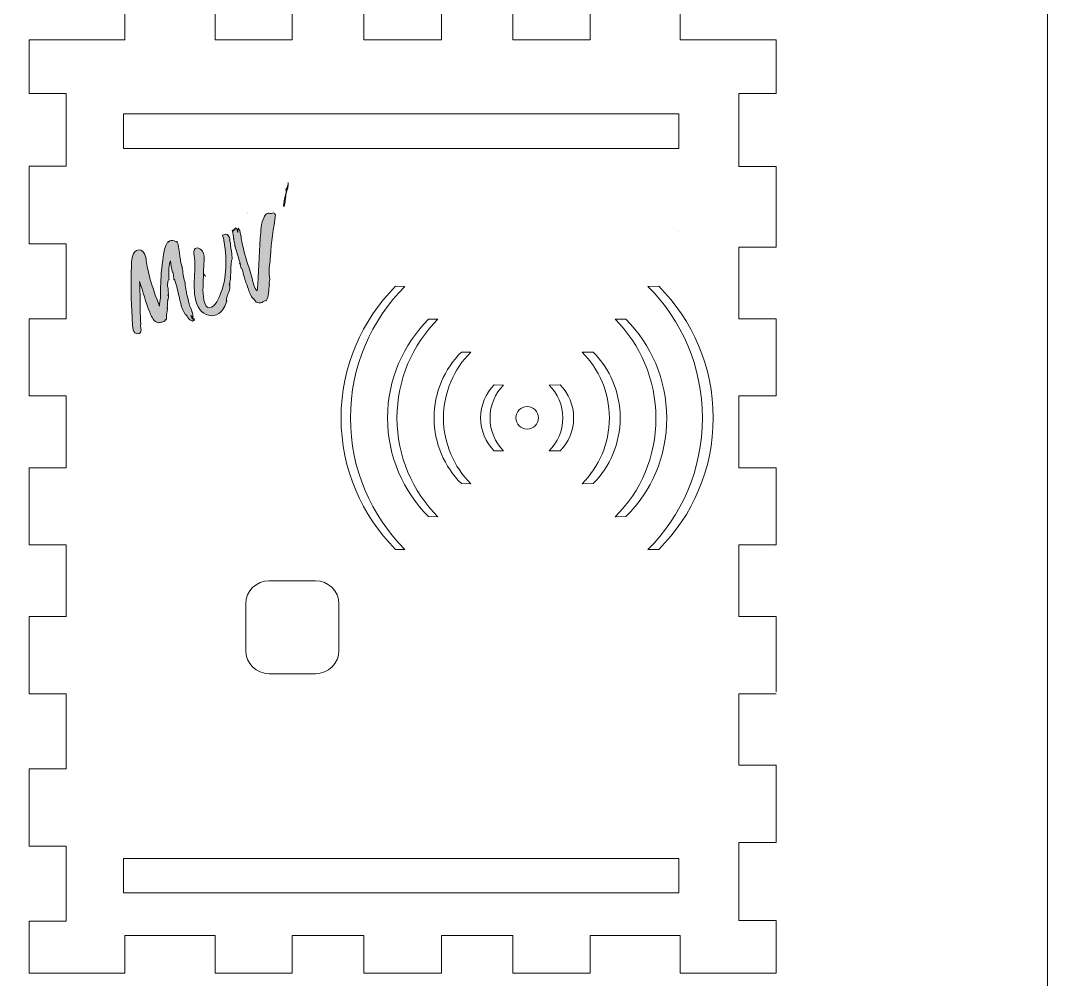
# Model space of a CAD drawing. Header units: inches. Extents: x -23 to 288, y -150 to 216.
# Drawn here: x 173.2 to 283.6, y -53.5 to 49.5 of the extents above; entities that cross this region are included whole.
import ezdxf

# ---------------------------------------------------------------- set-up
doc = ezdxf.new("R2010")
doc.units = ezdxf.units.IN
doc.header["$MEASUREMENT"] = 0

# ---------------------------------------------------------------- blocks, each defined once
blk = doc.blocks.new('block 182')
at = {"color": 7, "lineweight": 15, "true_color": 0xffffff}
blk.add_lwpolyline([(250.45, 33.84), (254.44, 33.84)], dxfattribs=at)
blk = doc.blocks.new('block 183')
at = {"color": 7, "lineweight": 15, "true_color": 0xffffff}
blk.add_lwpolyline([(250.45, 41.67), (250.45, 33.84)], dxfattribs=at)
blk = doc.blocks.new('block 184')
at = {"color": 7, "lineweight": 15, "true_color": 0xffffff}
blk.add_lwpolyline([(254.44, 41.67), (250.45, 41.67)], dxfattribs=at)
blk = doc.blocks.new('block 185')
at = {"color": 7, "lineweight": 15, "true_color": 0xffffff}
blk.add_lwpolyline([(254.44, 47.45), (244.14, 47.45)], dxfattribs=at)
blk = doc.blocks.new('block 186')
at = {"color": 7, "lineweight": 15, "true_color": 0xffffff}
blk.add_lwpolyline([(244.14, 47.45), (244.14, 51.43)], dxfattribs=at)
blk = doc.blocks.new('block 188')
at = {"color": 7, "lineweight": 15, "true_color": 0xffffff}
blk.add_lwpolyline([(234.44, 51.43), (234.44, 47.45)], dxfattribs=at)
blk = doc.blocks.new('block 189')
at = {"color": 7, "lineweight": 15, "true_color": 0xffffff}
blk.add_lwpolyline([(234.44, 47.45), (226.15, 47.45)], dxfattribs=at)
blk = doc.blocks.new('block 190')
at = {"color": 7, "lineweight": 15, "true_color": 0xffffff}
blk.add_lwpolyline([(226.15, 47.45), (226.15, 51.43)], dxfattribs=at)
blk = doc.blocks.new('block 192')
at = {"color": 7, "lineweight": 15, "true_color": 0xffffff}
blk.add_lwpolyline([(218.46, 51.43), (218.46, 47.45)], dxfattribs=at)
blk = doc.blocks.new('block 193')
at = {"color": 7, "lineweight": 15, "true_color": 0xffffff}
blk.add_lwpolyline([(218.46, 47.45), (210.13, 47.45)], dxfattribs=at)
blk = doc.blocks.new('block 194')
at = {"color": 7, "lineweight": 15, "true_color": 0xffffff}
blk.add_lwpolyline([(210.13, 47.45), (210.13, 51.43)], dxfattribs=at)
blk = doc.blocks.new('block 196')
at = {"color": 7, "lineweight": 15, "true_color": 0xffffff}
blk.add_lwpolyline([(202.44, 51.43), (202.44, 47.45)], dxfattribs=at)
blk = doc.blocks.new('block 197')
at = {"color": 7, "lineweight": 15, "true_color": 0xffffff}
blk.add_lwpolyline([(202.44, 47.45), (194.15, 47.45)], dxfattribs=at)
blk = doc.blocks.new('block 198')
at = {"color": 7, "lineweight": 15, "true_color": 0xffffff}
blk.add_lwpolyline([(194.15, 47.45), (194.15, 51.43)], dxfattribs=at)
blk = doc.blocks.new('block 200')
at = {"color": 7, "lineweight": 15, "true_color": 0xffffff}
blk.add_lwpolyline([(184.45, 51.43), (184.45, 47.45)], dxfattribs=at)
blk = doc.blocks.new('block 201')
at = {"color": 7, "lineweight": 15, "true_color": 0xffffff}
blk.add_lwpolyline([(184.45, 47.45), (174.15, 47.45)], dxfattribs=at)
blk = doc.blocks.new('block 202')
at = {"color": 7, "lineweight": 15, "true_color": 0xffffff}
blk.add_lwpolyline([(174.15, 41.67), (174.15, 47.45)], dxfattribs=at)
blk = doc.blocks.new('block 203')
at = {"color": 7, "lineweight": 15, "true_color": 0xffffff}
blk.add_lwpolyline([(178.13, 41.67), (174.15, 41.67)], dxfattribs=at)
blk = doc.blocks.new('block 204')
at = {"color": 7, "lineweight": 15, "true_color": 0xffffff}
blk.add_lwpolyline([(178.13, 33.85), (178.13, 41.67)], dxfattribs=at)
blk = doc.blocks.new('block 205')
at = {"color": 7, "lineweight": 15, "true_color": 0xffffff}
blk.add_lwpolyline([(174.15, 33.85), (178.13, 33.85)], dxfattribs=at)
blk = doc.blocks.new('block 206')
at = {"color": 7, "lineweight": 15, "true_color": 0xffffff}
blk.add_lwpolyline([(174.15, 25.53), (174.15, 33.85)], dxfattribs=at)
blk = doc.blocks.new('block 207')
at = {"color": 7, "lineweight": 15, "true_color": 0xffffff}
blk.add_lwpolyline([(178.13, 25.53), (174.15, 25.53)], dxfattribs=at)
blk = doc.blocks.new('block 208')
at = {"color": 7, "lineweight": 15, "true_color": 0xffffff}
blk.add_lwpolyline([(178.13, 17.46), (178.13, 25.53)], dxfattribs=at)
blk = doc.blocks.new('block 209')
at = {"color": 7, "lineweight": 15, "true_color": 0xffffff}
blk.add_lwpolyline([(174.15, 17.46), (178.13, 17.46)], dxfattribs=at)
blk = doc.blocks.new('block 210')
at = {"color": 7, "lineweight": 15, "true_color": 0xffffff}
blk.add_lwpolyline([(174.15, 9.17), (174.15, 17.46)], dxfattribs=at)
blk = doc.blocks.new('block 211')
at = {"color": 7, "lineweight": 15, "true_color": 0xffffff}
blk.add_lwpolyline([(178.13, 9.17), (174.15, 9.17)], dxfattribs=at)
blk = doc.blocks.new('block 212')
at = {"color": 7, "lineweight": 15, "true_color": 0xffffff}
blk.add_lwpolyline([(178.13, 1.45), (178.13, 9.17)], dxfattribs=at)
blk = doc.blocks.new('block 213')
at = {"color": 7, "lineweight": 15, "true_color": 0xffffff}
blk.add_lwpolyline([(174.15, 1.45), (178.13, 1.45)], dxfattribs=at)
blk = doc.blocks.new('block 214')
at = {"color": 7, "lineweight": 15, "true_color": 0xffffff}
blk.add_lwpolyline([(174.15, -6.84), (174.15, 1.45)], dxfattribs=at)
blk = doc.blocks.new('block 215')
at = {"color": 7, "lineweight": 15, "true_color": 0xffffff}
blk.add_lwpolyline([(178.13, -6.84), (174.15, -6.84)], dxfattribs=at)
blk = doc.blocks.new('block 216')
at = {"color": 7, "lineweight": 15, "true_color": 0xffffff}
blk.add_lwpolyline([(178.13, -14.54), (178.13, -6.84)], dxfattribs=at)
blk = doc.blocks.new('block 217')
at = {"color": 7, "lineweight": 15, "true_color": 0xffffff}
blk.add_lwpolyline([(174.15, -14.54), (178.13, -14.54)], dxfattribs=at)
blk = doc.blocks.new('block 218')
at = {"color": 7, "lineweight": 15, "true_color": 0xffffff}
blk.add_lwpolyline([(174.15, -22.83), (174.15, -14.54)], dxfattribs=at)
blk = doc.blocks.new('block 219')
at = {"color": 7, "lineweight": 15, "true_color": 0xffffff}
blk.add_lwpolyline([(178.13, -22.83), (174.15, -22.83)], dxfattribs=at)
blk = doc.blocks.new('block 220')
at = {"color": 7, "lineweight": 15, "true_color": 0xffffff}
blk.add_lwpolyline([(178.13, -30.89), (178.13, -22.83)], dxfattribs=at)
blk = doc.blocks.new('block 221')
at = {"color": 7, "lineweight": 15, "true_color": 0xffffff}
blk.add_lwpolyline([(174.15, -30.89), (178.13, -30.89)], dxfattribs=at)
blk = doc.blocks.new('block 222')
at = {"color": 7, "lineweight": 15, "true_color": 0xffffff}
blk.add_lwpolyline([(174.15, -39.22), (174.15, -30.89)], dxfattribs=at)
blk = doc.blocks.new('block 223')
at = {"color": 7, "lineweight": 15, "true_color": 0xffffff}
blk.add_lwpolyline([(178.13, -39.22), (174.15, -39.22)], dxfattribs=at)
blk = doc.blocks.new('block 224')
at = {"color": 7, "lineweight": 15, "true_color": 0xffffff}
blk.add_lwpolyline([(178.13, -47.28), (178.13, -39.22)], dxfattribs=at)
blk = doc.blocks.new('block 225')
at = {"color": 7, "lineweight": 15, "true_color": 0xffffff}
blk.add_lwpolyline([(174.15, -47.28), (178.13, -47.28)], dxfattribs=at)
blk = doc.blocks.new('block 226')
at = {"color": 7, "lineweight": 15, "true_color": 0xffffff}
blk.add_lwpolyline([(174.15, -52.85), (174.15, -47.28)], dxfattribs=at)
blk = doc.blocks.new('block 227')
at = {"color": 7, "lineweight": 15, "true_color": 0xffffff}
blk.add_lwpolyline([(184.45, -52.85), (174.15, -52.85)], dxfattribs=at)
blk = doc.blocks.new('block 228')
at = {"color": 7, "lineweight": 15, "true_color": 0xffffff}
blk.add_lwpolyline([(184.45, -48.83), (184.45, -52.85)], dxfattribs=at)
blk = doc.blocks.new('block 229')
at = {"color": 7, "lineweight": 15, "true_color": 0xffffff}
blk.add_lwpolyline([(194.15, -48.83), (184.45, -48.83)], dxfattribs=at)
blk = doc.blocks.new('block 230')
at = {"color": 7, "lineweight": 15, "true_color": 0xffffff}
blk.add_lwpolyline([(194.15, -52.85), (194.15, -48.83)], dxfattribs=at)
blk = doc.blocks.new('block 231')
at = {"color": 7, "lineweight": 15, "true_color": 0xffffff}
blk.add_lwpolyline([(202.44, -52.85), (194.15, -52.85)], dxfattribs=at)
blk = doc.blocks.new('block 232')
at = {"color": 7, "lineweight": 15, "true_color": 0xffffff}
blk.add_lwpolyline([(202.44, -48.83), (202.44, -52.85)], dxfattribs=at)
blk = doc.blocks.new('block 233')
at = {"color": 7, "lineweight": 15, "true_color": 0xffffff}
blk.add_lwpolyline([(210.13, -48.83), (202.44, -48.83)], dxfattribs=at)
blk = doc.blocks.new('block 234')
at = {"color": 7, "lineweight": 15, "true_color": 0xffffff}
blk.add_lwpolyline([(210.13, -52.85), (210.13, -48.83)], dxfattribs=at)
blk = doc.blocks.new('block 235')
at = {"color": 7, "lineweight": 15, "true_color": 0xffffff}
blk.add_lwpolyline([(218.46, -52.85), (210.13, -52.85)], dxfattribs=at)
blk = doc.blocks.new('block 236')
at = {"color": 7, "lineweight": 15, "true_color": 0xffffff}
blk.add_lwpolyline([(218.46, -48.83), (218.46, -52.85)], dxfattribs=at)
blk = doc.blocks.new('block 237')
at = {"color": 7, "lineweight": 15, "true_color": 0xffffff}
blk.add_lwpolyline([(226.15, -48.83), (218.46, -48.83)], dxfattribs=at)
blk = doc.blocks.new('block 238')
at = {"color": 7, "lineweight": 15, "true_color": 0xffffff}
blk.add_lwpolyline([(226.15, -52.85), (226.15, -48.83)], dxfattribs=at)
blk = doc.blocks.new('block 239')
at = {"color": 7, "lineweight": 15, "true_color": 0xffffff}
blk.add_lwpolyline([(234.44, -52.85), (226.15, -52.85)], dxfattribs=at)
blk = doc.blocks.new('block 240')
at = {"color": 7, "lineweight": 15, "true_color": 0xffffff}
blk.add_lwpolyline([(234.44, -48.83), (234.44, -52.85)], dxfattribs=at)
blk = doc.blocks.new('block 241')
at = {"color": 7, "lineweight": 15, "true_color": 0xffffff}
blk.add_lwpolyline([(244.14, -48.83), (234.44, -48.83)], dxfattribs=at)
blk = doc.blocks.new('block 242')
at = {"color": 7, "lineweight": 15, "true_color": 0xffffff}
blk.add_lwpolyline([(244.14, -52.85), (244.14, -48.83)], dxfattribs=at)
blk = doc.blocks.new('block 243')
at = {"color": 7, "lineweight": 15, "true_color": 0xffffff}
blk.add_lwpolyline([(254.44, -52.85), (244.14, -52.85)], dxfattribs=at)
blk = doc.blocks.new('block 244')
at = {"color": 7, "lineweight": 15, "true_color": 0xffffff}
blk.add_lwpolyline([(250.45, -47.22), (254.44, -47.22)], dxfattribs=at)
blk = doc.blocks.new('block 245')
at = {"color": 7, "lineweight": 15, "true_color": 0xffffff}
blk.add_lwpolyline([(250.45, -38.81), (250.45, -47.22)], dxfattribs=at)
blk = doc.blocks.new('block 246')
at = {"color": 7, "lineweight": 15, "true_color": 0xffffff}
blk.add_lwpolyline([(254.44, -38.81), (250.45, -38.81)], dxfattribs=at)
blk = doc.blocks.new('block 247')
at = {"color": 7, "lineweight": 15, "true_color": 0xffffff}
blk.add_lwpolyline([(250.45, -30.52), (254.44, -30.52)], dxfattribs=at)
blk = doc.blocks.new('block 248')
at = {"color": 7, "lineweight": 15, "true_color": 0xffffff}
blk.add_lwpolyline([(250.45, -22.83), (250.45, -30.52)], dxfattribs=at)
blk = doc.blocks.new('block 249')
at = {"color": 7, "lineweight": 15, "true_color": 0xffffff}
blk.add_lwpolyline([(254.44, -22.83), (250.45, -22.83)], dxfattribs=at)
blk = doc.blocks.new('block 250')
at = {"color": 7, "lineweight": 15, "true_color": 0xffffff}
blk.add_lwpolyline([(250.45, -14.54), (254.44, -14.54)], dxfattribs=at)
blk = doc.blocks.new('block 251')
at = {"color": 7, "lineweight": 15, "true_color": 0xffffff}
blk.add_lwpolyline([(250.45, -6.84), (250.45, -14.54)], dxfattribs=at)
blk = doc.blocks.new('block 252')
at = {"color": 7, "lineweight": 15, "true_color": 0xffffff}
blk.add_lwpolyline([(254.44, -6.84), (250.45, -6.84)], dxfattribs=at)
blk = doc.blocks.new('block 253')
at = {"color": 7, "lineweight": 15, "true_color": 0xffffff}
blk.add_lwpolyline([(250.45, 1.45), (254.44, 1.45)], dxfattribs=at)
blk = doc.blocks.new('block 254')
at = {"color": 7, "lineweight": 15, "true_color": 0xffffff}
blk.add_lwpolyline([(250.45, 9.17), (250.45, 1.45)], dxfattribs=at)
blk = doc.blocks.new('block 255')
at = {"color": 7, "lineweight": 15, "true_color": 0xffffff}
blk.add_lwpolyline([(254.44, 9.17), (250.45, 9.17)], dxfattribs=at)
blk = doc.blocks.new('block 256')
at = {"color": 7, "lineweight": 15, "true_color": 0xffffff}
blk.add_lwpolyline([(250.45, 17.46), (254.44, 17.46)], dxfattribs=at)
blk = doc.blocks.new('block 257')
at = {"color": 7, "lineweight": 15, "true_color": 0xffffff}
blk.add_lwpolyline([(250.45, 25.15), (250.45, 17.46)], dxfattribs=at)
blk = doc.blocks.new('block 258')
at = {"color": 7, "lineweight": 15, "true_color": 0xffffff}
blk.add_lwpolyline([(254.44, 25.15), (250.45, 25.15)], dxfattribs=at)
blk = doc.blocks.new('block 259')
at = {"color": 7, "lineweight": 15, "true_color": 0xffffff}
blk.add_lwpolyline([(244, 35.77), (184.31, 35.77)], dxfattribs=at)
blk = doc.blocks.new('block 260')
at = {"color": 7, "lineweight": 15, "true_color": 0xffffff}
blk.add_lwpolyline([(184.31, 35.77), (184.31, 39.47)], dxfattribs=at)
blk = doc.blocks.new('block 261')
at = {"color": 7, "lineweight": 15, "true_color": 0xffffff}
blk.add_lwpolyline([(184.31, 39.47), (244, 39.47)], dxfattribs=at)
blk = doc.blocks.new('block 262')
at = {"color": 7, "lineweight": 15, "true_color": 0xffffff}
blk.add_lwpolyline([(244, 39.47), (244, 35.77)], dxfattribs=at)
blk = doc.blocks.new('block 263')
at = {"color": 7, "lineweight": 15, "true_color": 0xffffff}
blk.add_lwpolyline([(244, -44.23), (184.31, -44.23)], dxfattribs=at)
blk = doc.blocks.new('block 264')
at = {"color": 7, "lineweight": 15, "true_color": 0xffffff}
blk.add_lwpolyline([(184.31, -44.23), (184.31, -40.53)], dxfattribs=at)
blk = doc.blocks.new('block 265')
at = {"color": 7, "lineweight": 15, "true_color": 0xffffff}
blk.add_lwpolyline([(184.31, -40.53), (244, -40.53)], dxfattribs=at)
blk = doc.blocks.new('block 266')
at = {"color": 7, "lineweight": 15, "true_color": 0xffffff}
blk.add_lwpolyline([(244, -40.53), (244, -44.23)], dxfattribs=at)
blk = doc.blocks.new('block 267')
at = {"color": 7, "lineweight": 15, "true_color": 0xffffff}
blk.add_lwpolyline([(244, 26.81), (244, 26.81)], dxfattribs=at)
blk = doc.blocks.new('block 268')
at = {"color": 7, "lineweight": 15, "true_color": 0xffffff}
blk.add_lwpolyline([(244, 26.81), (244, 26.81)], dxfattribs=at)
blk = doc.blocks.new('block 181')
at = {"color": 7, "lineweight": 15, "true_color": 0xffffff}
for points in [[(254.44, 47.45), (254.44, 41.67)], [(254.44, 33.84), (254.44, 25.15)], [(254.44, 17.46), (254.44, 9.17)], [(254.44, 1.45), (254.44, -6.84)], [(254.44, -14.54), (254.44, -22.65)], [(254.44, -30.52), (254.44, -38.81)], [(254.44, -47.22), (254.44, -52.85)]]:
    blk.add_lwpolyline(points, dxfattribs=at)
for name in ['block 200', 'block 198', 'block 196', 'block 194', 'block 192', 'block 190', 'block 188', 'block 186', 'block 201', 'block 202', 'block 197', 'block 193', 'block 189', 'block 185', 'block 203', 'block 204', 'block 183', 'block 184', 'block 260', 'block 261', 'block 262', 'block 259', 'block 205', 'block 206', 'block 182', 'block 267', 'block 268', 'block 207', 'block 208', 'block 257', 'block 258', 'block 209', 'block 210', 'block 256', 'block 211', 'block 212', 'block 254', 'block 255', 'block 213', 'block 214', 'block 253', 'block 215', 'block 216', 'block 251', 'block 252', 'block 217', 'block 218', 'block 250', 'block 219', 'block 220', 'block 248', 'block 249', 'block 221', 'block 222', 'block 247', 'block 223', 'block 224', 'block 245', 'block 246', 'block 264', 'block 265', 'block 266', 'block 263', 'block 225', 'block 226', 'block 244', 'block 228', 'block 229', 'block 230', 'block 232', 'block 233', 'block 234', 'block 236', 'block 237', 'block 238', 'block 240', 'block 241', 'block 242', 'block 227', 'block 231', 'block 235', 'block 239', 'block 243']:
    blk.add_blockref(name, (0, 0))
blk = doc.blocks.new('block 697')
at = {"true_color": 0x1d1d1b}
h = blk.add_hatch(color=250, dxfattribs=at)
h.dxf.hatch_style = 2
edge = h.paths.add_edge_path()
edge.add_spline(control_points=[(191.82, 17.43), (191.81, 17.55), (191.69, 17.64), (191.64, 17.74), (191.65, 17.73), (191.74, 17.63), (191.75, 17.64), (191.87, 17.73), (191.42, 18.81), (191.4, 18.88), (191.32, 19.18), (191.26, 19.48), (191.18, 19.78), (191.14, 19.91), (191.01, 20.21), (191.06, 20.35), (191.01, 20.43), (191.02, 20.5), (191.01, 20.59), (191.01, 20.67), (190.98, 20.75), (190.97, 20.83), (190.97, 20.84), (190.98, 20.84), (190.98, 20.85), (190.97, 20.86), (190.96, 20.88), (190.96, 20.89), (190.92, 21.16), (190.91, 21.38), (190.83, 21.64), (190.75, 21.89), (190.7, 22.13), (190.68, 22.39), (190.68, 22.55), (190.69, 22.7), (190.61, 22.85), (190.6, 22.88), (190.58, 22.98), (190.62, 23.04), (190.48, 23.04), (190.35, 24.32), (190.31, 24.56), (190.27, 24.83), (190.23, 25.11), (190.17, 25.38), (190.15, 25.5), (190.15, 25.6), (190.07, 25.7), (190.07, 25.71), (189.93, 25.83), (190.04, 25.7), (190.02, 25.69), (189.8, 25.8), (189.75, 25.82), (189.5, 25.92), (189.34, 25.91), (189.13, 25.72), (189.13, 25.77), (189, 25.83), (189.13, 25.7), (188.72, 25.85), (188.41, 22.99), (188.38, 22.65), (188.32, 22.01), (188.3, 21.35), (188.28, 20.71), (188.26, 20.38), (188.27, 20.05), (188.26, 19.72), (188.26, 19.41), (188.17, 19.12), (188.16, 18.81), (187.55, 20.4), (186.99, 22.02), (186.75, 23.71), (186.68, 24.22), (186.44, 25.11), (185.71, 24.79), (185.13, 24.54), (185.17, 23.59), (185.14, 23.08), (185.06, 21.28), (185.13, 19.45), (185.23, 17.65), (185.26, 17.28), (185.19, 16.22), (185.53, 15.95), (185.73, 15.79), (185.99, 15.79), (186.11, 16), (186.3, 16.3), (186.05, 16.64), (186.15, 16.95), (186.16, 16.96), (186.12, 17.28), (186.11, 17.38), (186.11, 17.81), (186.1, 18.23), (186.1, 18.66), (186.09, 19.59), (186.06, 20.53), (186.03, 21.46), (186.44, 20.38), (186.62, 19.23), (187.11, 18.18), (187.29, 17.79), (187.46, 17.28), (187.87, 17.1), (188.04, 17.03), (187.88, 17.05), (188.09, 17.04), (188.19, 17.03), (188.31, 17.08), (188.41, 17.1), (188.5, 17.12), (188.58, 17.12), (188.67, 17.15), (188.77, 17.2), (188.68, 17.43), (188.84, 17.28), (188.68, 17.55), (188.88, 17.22), (188.92, 17.41), (188.93, 17.49), (188.91, 17.57), (188.91, 17.65), (188.92, 17.94), (188.99, 18.22), (189.01, 18.51), (189.01, 18.52), (189, 18.52), (189, 18.53), (189.01, 18.59), (189.01, 18.65), (189.01, 18.71), (189.01, 18.7), (189.01, 18.7), (189, 18.69), (189, 18.7), (189.01, 18.79), (189.02, 18.91), (189.02, 18.9), (189.02, 18.89), (189.02, 18.89), (189.02, 18.91), (189.02, 18.93), (189.03, 18.95), (189.02, 18.95), (189.02, 18.94), (189.02, 18.94), (189.02, 18.95), (189.03, 18.96), (189.03, 18.96), (189.03, 19.07), (189.04, 19.17), (189.04, 19.27), (189.05, 19.33), (189.05, 19.39), (189.06, 19.45), (189.05, 19.43), (189.04, 19.41), (189.03, 19.39), (189.03, 19.38), (189.06, 19.59), (189.05, 19.6), (189.06, 19.59), (189.07, 19.57), (189.08, 19.57), (189.09, 19.6), (189.1, 19.63), (189.12, 19.66), (189.12, 19.69), (189.11, 19.73), (189.12, 19.76), (189.13, 19.88), (189.12, 20.02), (189.11, 20.14), (189.1, 20.09), (189.09, 20.03), (189.07, 19.97), (189.17, 20.24), (189.09, 20.65), (189.06, 20.91), (189.06, 20.88), (189.05, 20.85), (189.05, 20.82), (188.98, 20.97), (189.05, 21.36), (189.06, 21.5), (189.06, 21.49), (189.06, 21.48), (189.07, 21.46), (189.07, 21.48), (189.07, 21.5), (189.08, 21.51), (189.08, 21.53), (189.08, 21.54), (189.08, 21.56), (189.1, 21.62), (189.14, 21.66), (189.19, 21.67), (189.18, 21.86), (189.17, 22.03), (189.17, 22.1), (189.17, 22.61), (189.15, 23.22), (189.33, 23.7), (189.42, 23.28), (189.44, 22.85), (189.58, 22.45), (189.59, 22.69), (189.66, 22.1), (189.68, 22), (189.7, 21.89), (189.75, 21.35), (189.76, 21.73), (190.09, 20.76), (190.29, 19.71), (190.54, 18.73), (190.56, 18.65), (190.77, 18.24), (190.96, 17.87), (191, 17.87), (191.04, 17.85), (191.07, 17.82), (191.06, 17.84), (191.05, 17.86), (191.04, 17.88), (191.15, 17.68), (191.28, 17.5), (191.43, 17.33), (191.51, 17.29), (191.63, 17.24), (191.72, 17.21), (191.75, 17.22), (191.78, 17.24), (191.8, 17.26), (191.83, 17.27), (191.86, 17.28), (191.88, 17.28), (191.89, 17.29), (191.89, 17.29), (191.89, 17.3), (191.92, 17.36), (191.85, 17.58), (191.82, 17.43)], knot_values=[0, 0, 0, 0, 1, 1, 1, 2, 2, 2, 3, 3, 3, 4, 4, 4, 5, 5, 5, 6, 6, 6, 7, 7, 7, 8, 8, 8, 9, 9, 9, 10, 10, 10, 11, 11, 11, 12, 12, 12, 13, 13, 13, 14, 14, 14, 15, 15, 15, 16, 16, 16, 17, 17, 17, 18, 18, 18, 19, 19, 19, 20, 20, 20, 21, 21, 21, 22, 22, 22, 23, 23, 23, 24, 24, 24, 25, 25, 25, 26, 26, 26, 27, 27, 27, 28, 28, 28, 29, 29, 29, 30, 30, 30, 31, 31, 31, 32, 32, 32, 33, 33, 33, 34, 34, 34, 35, 35, 35, 36, 36, 36, 37, 37, 37, 38, 38, 38, 39, 39, 39, 40, 40, 40, 41, 41, 41, 42, 42, 42, 43, 43, 43, 44, 44, 44, 45, 45, 45, 46, 46, 46, 47, 47, 47, 48, 48, 48, 49, 49, 49, 50, 50, 50, 51, 51, 51, 52, 52, 52, 53, 53, 53, 54, 54, 54, 55, 55, 55, 56, 56, 56, 57, 57, 57, 58, 58, 58, 59, 59, 59, 60, 60, 60, 61, 61, 61, 62, 62, 62, 63, 63, 63, 64, 64, 64, 65, 65, 65, 66, 66, 66, 67, 67, 67, 68, 68, 68, 69, 69, 69, 70, 70, 70, 71, 71, 71, 72, 72, 72, 73, 73, 73, 74, 74, 74, 75, 75, 75, 76, 76, 76, 77, 77, 77, 78, 78, 78, 79, 79, 79, 80, 80, 80, 81, 81, 81, 82, 82, 82, 82], degree=3, periodic=1)
edge = h.paths.add_edge_path()
edge.add_spline(control_points=[(191.53, 17.82), (191.59, 17.78), (191.61, 17.57), (191.69, 17.58), (191.73, 17.51), (191.77, 17.44), (191.82, 17.38), (191.68, 17.49), (191.58, 17.64), (191.53, 17.82)], knot_values=[0, 0, 0, 0, 1, 1, 1, 2, 2, 2, 3, 3, 3, 3], degree=3, periodic=1)
at = {"lineweight": 0}
for points, knots in [([(191.82, 17.43), (191.81, 17.55), (191.69, 17.64), (191.64, 17.74), (191.65, 17.73), (191.74, 17.63), (191.75, 17.64), (191.87, 17.73), (191.42, 18.81), (191.4, 18.88), (191.32, 19.18), (191.26, 19.48), (191.18, 19.78), (191.14, 19.91), (191.01, 20.21), (191.06, 20.35), (191.01, 20.43), (191.02, 20.5), (191.01, 20.59), (191.01, 20.67), (190.98, 20.75), (190.97, 20.83), (190.97, 20.84), (190.98, 20.84), (190.98, 20.85), (190.97, 20.86), (190.96, 20.88), (190.96, 20.89), (190.92, 21.16), (190.91, 21.38), (190.83, 21.64), (190.75, 21.89), (190.7, 22.13), (190.68, 22.39), (190.68, 22.55), (190.69, 22.7), (190.61, 22.85), (190.6, 22.88), (190.58, 22.98), (190.62, 23.04), (190.48, 23.04), (190.35, 24.32), (190.31, 24.56), (190.27, 24.83), (190.23, 25.11), (190.17, 25.38), (190.15, 25.5), (190.15, 25.6), (190.07, 25.7), (190.07, 25.71), (189.93, 25.83), (190.04, 25.7), (190.02, 25.69), (189.8, 25.8), (189.75, 25.82), (189.5, 25.92), (189.34, 25.91), (189.13, 25.72), (189.13, 25.77), (189, 25.83), (189.13, 25.7), (188.72, 25.85), (188.41, 22.99), (188.38, 22.65), (188.32, 22.01), (188.3, 21.35), (188.28, 20.71), (188.26, 20.38), (188.27, 20.05), (188.26, 19.72), (188.26, 19.41), (188.17, 19.12), (188.16, 18.81), (187.55, 20.4), (186.99, 22.02), (186.75, 23.71), (186.68, 24.22), (186.44, 25.11), (185.71, 24.79), (185.13, 24.54), (185.17, 23.59), (185.14, 23.08), (185.06, 21.28), (185.13, 19.45), (185.23, 17.65), (185.26, 17.28), (185.19, 16.22), (185.53, 15.95), (185.73, 15.79), (185.99, 15.79), (186.11, 16), (186.3, 16.3), (186.05, 16.64), (186.15, 16.95), (186.16, 16.96), (186.12, 17.28), (186.11, 17.38), (186.11, 17.81), (186.1, 18.23), (186.1, 18.66), (186.09, 19.59), (186.06, 20.53), (186.03, 21.46), (186.44, 20.38), (186.62, 19.23), (187.11, 18.18), (187.29, 17.79), (187.46, 17.28), (187.87, 17.1), (188.04, 17.03), (187.88, 17.05), (188.09, 17.04), (188.19, 17.03), (188.31, 17.08), (188.41, 17.1), (188.5, 17.12), (188.58, 17.12), (188.67, 17.15), (188.77, 17.2), (188.68, 17.43), (188.84, 17.28), (188.68, 17.55), (188.88, 17.22), (188.92, 17.41), (188.93, 17.49), (188.91, 17.57), (188.91, 17.65), (188.92, 17.94), (188.99, 18.22), (189.01, 18.51), (189.01, 18.52), (189, 18.52), (189, 18.53), (189.01, 18.59), (189.01, 18.65), (189.01, 18.71), (189.01, 18.7), (189.01, 18.7), (189, 18.69), (189, 18.7), (189.01, 18.79), (189.02, 18.91), (189.02, 18.9), (189.02, 18.89), (189.02, 18.89), (189.02, 18.91), (189.02, 18.93), (189.03, 18.95), (189.02, 18.95), (189.02, 18.94), (189.02, 18.94), (189.02, 18.95), (189.03, 18.96), (189.03, 18.96), (189.03, 19.07), (189.04, 19.17), (189.04, 19.27), (189.05, 19.33), (189.05, 19.39), (189.06, 19.45), (189.05, 19.43), (189.04, 19.41), (189.03, 19.39), (189.03, 19.38), (189.06, 19.59), (189.05, 19.6), (189.06, 19.59), (189.07, 19.57), (189.08, 19.57), (189.09, 19.6), (189.1, 19.63), (189.12, 19.66), (189.12, 19.69), (189.11, 19.73), (189.12, 19.76), (189.13, 19.88), (189.12, 20.02), (189.11, 20.14), (189.1, 20.09), (189.09, 20.03), (189.07, 19.97), (189.17, 20.24), (189.09, 20.65), (189.06, 20.91), (189.06, 20.88), (189.05, 20.85), (189.05, 20.82), (188.98, 20.97), (189.05, 21.36), (189.06, 21.5), (189.06, 21.49), (189.06, 21.48), (189.07, 21.46), (189.07, 21.48), (189.07, 21.5), (189.08, 21.51), (189.08, 21.53), (189.08, 21.54), (189.08, 21.56), (189.1, 21.62), (189.14, 21.66), (189.19, 21.67), (189.18, 21.86), (189.17, 22.03), (189.17, 22.1), (189.17, 22.61), (189.15, 23.22), (189.33, 23.7), (189.42, 23.28), (189.44, 22.85), (189.58, 22.45), (189.59, 22.69), (189.66, 22.1), (189.68, 22), (189.7, 21.89), (189.75, 21.35), (189.76, 21.73), (190.09, 20.76), (190.29, 19.71), (190.54, 18.73), (190.56, 18.65), (190.77, 18.24), (190.96, 17.87), (191, 17.87), (191.04, 17.85), (191.07, 17.82), (191.06, 17.84), (191.05, 17.86), (191.04, 17.88), (191.15, 17.68), (191.28, 17.5), (191.43, 17.33), (191.51, 17.29), (191.63, 17.24), (191.72, 17.21), (191.75, 17.22), (191.78, 17.24), (191.8, 17.26), (191.83, 17.27), (191.86, 17.28), (191.88, 17.28), (191.89, 17.29), (191.89, 17.29), (191.89, 17.3), (191.92, 17.36), (191.85, 17.58), (191.82, 17.43)], [0, 0, 0, 0, 1, 1, 1, 2, 2, 2, 3, 3, 3, 4, 4, 4, 5, 5, 5, 6, 6, 6, 7, 7, 7, 8, 8, 8, 9, 9, 9, 10, 10, 10, 11, 11, 11, 12, 12, 12, 13, 13, 13, 14, 14, 14, 15, 15, 15, 16, 16, 16, 17, 17, 17, 18, 18, 18, 19, 19, 19, 20, 20, 20, 21, 21, 21, 22, 22, 22, 23, 23, 23, 24, 24, 24, 25, 25, 25, 26, 26, 26, 27, 27, 27, 28, 28, 28, 29, 29, 29, 30, 30, 30, 31, 31, 31, 32, 32, 32, 33, 33, 33, 34, 34, 34, 35, 35, 35, 36, 36, 36, 37, 37, 37, 38, 38, 38, 39, 39, 39, 40, 40, 40, 41, 41, 41, 42, 42, 42, 43, 43, 43, 44, 44, 44, 45, 45, 45, 46, 46, 46, 47, 47, 47, 48, 48, 48, 49, 49, 49, 50, 50, 50, 51, 51, 51, 52, 52, 52, 53, 53, 53, 54, 54, 54, 55, 55, 55, 56, 56, 56, 57, 57, 57, 58, 58, 58, 59, 59, 59, 60, 60, 60, 61, 61, 61, 62, 62, 62, 63, 63, 63, 64, 64, 64, 65, 65, 65, 66, 66, 66, 67, 67, 67, 68, 68, 68, 69, 69, 69, 70, 70, 70, 71, 71, 71, 72, 72, 72, 73, 73, 73, 74, 74, 74, 75, 75, 75, 76, 76, 76, 77, 77, 77, 78, 78, 78, 79, 79, 79, 80, 80, 80, 81, 81, 81, 82, 82, 82, 82]), ([(191.53, 17.82), (191.59, 17.78), (191.61, 17.57), (191.69, 17.58), (191.73, 17.51), (191.77, 17.44), (191.82, 17.38), (191.68, 17.49), (191.58, 17.64), (191.53, 17.82)], [0, 0, 0, 0, 1, 1, 1, 2, 2, 2, 3, 3, 3, 3])]:
    blk.add_open_spline(points, degree=3, knots=knots, dxfattribs=at)
blk = doc.blocks.new('block 696')
blk.add_blockref('block 697', (0, 0))
blk = doc.blocks.new('block 698')
at = {"true_color": 0x1d1d1b}
h = blk.add_hatch(color=250, dxfattribs=at)
h.dxf.hatch_style = 2
edge = h.paths.add_edge_path()
edge.add_spline(control_points=[(195.78, 25.66), (195.74, 25.58), (195.72, 25.93), (195.7, 25.94), (195.71, 25.93), (195.72, 25.92), (195.73, 25.9), (195.72, 25.94), (195.72, 25.98), (195.73, 26.02), (195.73, 26.03), (195.74, 26.04), (195.74, 26.05), (195.67, 26.23), (195.58, 26.4), (195.44, 26.5), (195.23, 26.64), (195.01, 26.38), (194.92, 26.46), (194.97, 26.3), (195.12, 25.94), (195.08, 25.78), (195.09, 25.77), (195.1, 25.77), (195.11, 25.77), (195.43, 23.7), (195.43, 21.4), (194.45, 19.5), (194.13, 18.88), (193.41, 18.09), (193.04, 19.14), (192.73, 19.99), (192.87, 21.08), (192.88, 21.97), (192.89, 22.52), (192.92, 23.07), (192.95, 23.62), (192.98, 23.98), (193.02, 24.4), (192.78, 24.71), (192.6, 24.95), (192.14, 25.27), (191.92, 24.91), (191.77, 24.66), (191.88, 24.27), (191.92, 24), (192.05, 23.07), (191.89, 22.08), (191.9, 21.14), (191.9, 20.27), (191.93, 19.19), (192.49, 18.47), (192.97, 17.84), (193.87, 17.55), (194.56, 18.03), (195.02, 18.36), (195.21, 18.86), (195.42, 19.35), (195.42, 19.36), (195.41, 19.36), (195.41, 19.37), (195.39, 19.35), (195.36, 19.34), (195.33, 19.35), (195.35, 19.36), (195.37, 19.38), (195.39, 19.41), (195.37, 19.44), (195.37, 19.48), (195.38, 19.53), (195.37, 19.53), (195.37, 19.52), (195.36, 19.52), (195.32, 19.58), (195.55, 20.16), (195.58, 20.26), (195.6, 20.32), (195.63, 20.38), (195.66, 20.44), (195.7, 20.63), (195.73, 20.83), (195.73, 21.05), (195.73, 21.11), (195.74, 21.17), (195.74, 21.24), (195.72, 21.18), (195.69, 21.12), (195.65, 21.06), (195.68, 21.28), (195.73, 21.49), (195.78, 21.71), (195.79, 21.8), (195.79, 21.89), (195.8, 21.99), (195.79, 21.94), (195.78, 21.9), (195.77, 21.85), (195.77, 21.93), (195.79, 22), (195.8, 22.07), (195.75, 21.88), (195.81, 22.11), (195.81, 22.18), (195.82, 22.34), (195.82, 22.56), (195.83, 22.75), (195.83, 22.88), (195.87, 23.88), (195.96, 23.86), (195.96, 23.86), (195.95, 24.43), (195.95, 24.43), (195.91, 24.81), (195.74, 25.29), (195.78, 25.66)], knot_values=[0, 0, 0, 0, 1, 1, 1, 2, 2, 2, 3, 3, 3, 4, 4, 4, 5, 5, 5, 6, 6, 6, 7, 7, 7, 8, 8, 8, 9, 9, 9, 10, 10, 10, 11, 11, 11, 12, 12, 12, 13, 13, 13, 14, 14, 14, 15, 15, 15, 16, 16, 16, 17, 17, 17, 18, 18, 18, 19, 19, 19, 20, 20, 20, 21, 21, 21, 22, 22, 22, 23, 23, 23, 24, 24, 24, 25, 25, 25, 26, 26, 26, 27, 27, 27, 28, 28, 28, 29, 29, 29, 30, 30, 30, 31, 31, 31, 32, 32, 32, 33, 33, 33, 34, 34, 34, 35, 35, 35, 36, 36, 36, 37, 37, 37, 38, 38, 38, 38], degree=3, periodic=1)
at = {"lineweight": 0}
blk.add_open_spline([(195.78, 25.66), (195.74, 25.58), (195.72, 25.93), (195.7, 25.94), (195.71, 25.93), (195.72, 25.92), (195.73, 25.9), (195.72, 25.94), (195.72, 25.98), (195.73, 26.02), (195.73, 26.03), (195.74, 26.04), (195.74, 26.05), (195.67, 26.23), (195.58, 26.4), (195.44, 26.5), (195.23, 26.64), (195.01, 26.38), (194.92, 26.46), (194.97, 26.3), (195.12, 25.94), (195.08, 25.78), (195.09, 25.77), (195.1, 25.77), (195.11, 25.77), (195.43, 23.7), (195.43, 21.4), (194.45, 19.5), (194.13, 18.88), (193.41, 18.09), (193.04, 19.14), (192.73, 19.99), (192.87, 21.08), (192.88, 21.97), (192.89, 22.52), (192.92, 23.07), (192.95, 23.62), (192.98, 23.98), (193.02, 24.4), (192.78, 24.71), (192.6, 24.95), (192.14, 25.27), (191.92, 24.91), (191.77, 24.66), (191.88, 24.27), (191.92, 24), (192.05, 23.07), (191.89, 22.08), (191.9, 21.14), (191.9, 20.27), (191.93, 19.19), (192.49, 18.47), (192.97, 17.84), (193.87, 17.55), (194.56, 18.03), (195.02, 18.36), (195.21, 18.86), (195.42, 19.35), (195.42, 19.36), (195.41, 19.36), (195.41, 19.37), (195.39, 19.35), (195.36, 19.34), (195.33, 19.35), (195.35, 19.36), (195.37, 19.38), (195.39, 19.41), (195.37, 19.44), (195.37, 19.48), (195.38, 19.53), (195.37, 19.53), (195.37, 19.52), (195.36, 19.52), (195.32, 19.58), (195.55, 20.16), (195.58, 20.26), (195.6, 20.32), (195.63, 20.38), (195.66, 20.44), (195.7, 20.63), (195.73, 20.83), (195.73, 21.05), (195.73, 21.11), (195.74, 21.17), (195.74, 21.24), (195.72, 21.18), (195.69, 21.12), (195.65, 21.06), (195.68, 21.28), (195.73, 21.49), (195.78, 21.71), (195.79, 21.8), (195.79, 21.89), (195.8, 21.99), (195.79, 21.94), (195.78, 21.9), (195.77, 21.85), (195.77, 21.93), (195.79, 22), (195.8, 22.07), (195.75, 21.88), (195.81, 22.11), (195.81, 22.18), (195.82, 22.34), (195.82, 22.56), (195.83, 22.75), (195.83, 22.88), (195.87, 23.88), (195.96, 23.86), (195.96, 23.86), (195.95, 24.43), (195.95, 24.43), (195.91, 24.81), (195.74, 25.29), (195.78, 25.66)], degree=3, knots=[0, 0, 0, 0, 1, 1, 1, 2, 2, 2, 3, 3, 3, 4, 4, 4, 5, 5, 5, 6, 6, 6, 7, 7, 7, 8, 8, 8, 9, 9, 9, 10, 10, 10, 11, 11, 11, 12, 12, 12, 13, 13, 13, 14, 14, 14, 15, 15, 15, 16, 16, 16, 17, 17, 17, 18, 18, 18, 19, 19, 19, 20, 20, 20, 21, 21, 21, 22, 22, 22, 23, 23, 23, 24, 24, 24, 25, 25, 25, 26, 26, 26, 27, 27, 27, 28, 28, 28, 29, 29, 29, 30, 30, 30, 31, 31, 31, 32, 32, 32, 33, 33, 33, 34, 34, 34, 35, 35, 35, 36, 36, 36, 37, 37, 37, 38, 38, 38, 38], dxfattribs=at)
blk = doc.blocks.new('block 700')
at = {"true_color": 0x1d1d1b}
h = blk.add_hatch(color=250, dxfattribs=at)
h.dxf.hatch_style = 2
edge = h.paths.add_edge_path()
edge.add_spline(control_points=[(200.62, 28.66), (200.5, 28.68), (200.57, 28.79), (200.43, 28.86), (200.41, 28.86), (200.19, 28.79), (200.15, 28.78), (199.99, 28.77), (199.9, 28.87), (199.72, 28.77), (199.57, 28.7), (199.48, 28.53), (199.41, 28.39), (199.06, 27.73), (199.06, 26.87), (199, 26.14), (198.85, 24.25), (198.84, 22.35), (198.68, 20.47), (198.28, 20.7), (198.25, 21.38), (198.14, 21.78), (197.95, 22.45), (197.72, 23.11), (197.52, 23.77), (197.32, 24.43), (197.15, 25.1), (197, 25.77), (196.95, 26.01), (196.88, 27.07), (196.62, 27.18), (196.55, 27.04), (196.63, 26.89), (196.58, 26.74), (196.56, 26.79), (196.43, 27.23), (196.42, 27.22), (196.41, 27.18), (196.4, 27.14), (196.4, 27.1), (196.35, 27.13), (196.33, 27.17), (196.36, 27.23), (196.28, 27.09), (196.16, 27.11), (196.15, 26.92), (196.13, 26.96), (196.14, 27.06), (196.07, 27.06), (196.02, 27.07), (196.13, 26.6), (195.99, 26.93), (196.03, 26.62), (196.16, 26.32), (196.14, 26), (196.13, 26.04), (196.12, 26.07), (196.12, 26.11), (196.12, 26.1), (196.12, 26.1), (196.12, 26.1), (196.12, 26.09), (196.12, 26.07), (196.12, 26.06), (196.12, 26.07), (196.12, 26.08), (196.11, 26.09), (196.11, 26.09), (196.11, 26.09), (196.11, 26.09), (196.16, 25.87), (196.21, 25.65), (196.25, 25.44), (196.28, 25.4), (196.27, 25.36), (196.26, 25.32), (196.27, 25.3), (196.27, 25.28), (196.27, 25.26), (196.28, 25.25), (196.28, 25.25), (196.28, 25.24), (196.28, 25.24), (196.28, 25.26), (196.28, 25.26), (196.28, 25.25), (196.28, 25.24), (196.29, 25.24), (196.29, 25.22), (196.3, 25.21), (196.3, 25.19), (196.49, 24.56), (196.69, 23.93), (196.86, 23.3), (196.84, 23.35), (196.8, 23.4), (196.78, 23.44), (196.83, 23.25), (196.93, 23.07), (196.95, 22.87), (196.94, 22.92), (196.95, 22.94), (196.98, 22.95), (197.11, 22.77), (197.14, 22.39), (197.2, 22.17), (197.33, 21.75), (197.48, 21.32), (197.63, 20.9), (197.76, 20.55), (197.86, 20.14), (198.07, 19.82), (198.11, 19.76), (198.59, 19.26), (198.54, 19.25), (198.65, 19.14), (199.05, 19.17), (199.19, 19.21), (199.23, 19.23), (199.64, 19.54), (199.64, 19.39), (199.93, 19.91), (199.9, 20.53), (199.98, 21.1), (199.91, 21.02), (200, 21.59), (200.01, 21.67), (200.02, 21.85), (200, 21.99), (199.97, 22.16), (199.88, 22.84), (200.06, 23.51), (200.09, 24.18), (200.17, 25.68), (200.44, 27.17), (200.62, 28.66)], knot_values=[0, 0, 0, 0, 1, 1, 1, 2, 2, 2, 3, 3, 3, 4, 4, 4, 5, 5, 5, 6, 6, 6, 7, 7, 7, 8, 8, 8, 9, 9, 9, 10, 10, 10, 11, 11, 11, 12, 12, 12, 13, 13, 13, 14, 14, 14, 15, 15, 15, 16, 16, 16, 17, 17, 17, 18, 18, 18, 19, 19, 19, 20, 20, 20, 21, 21, 21, 22, 22, 22, 23, 23, 23, 24, 24, 24, 25, 25, 25, 26, 26, 26, 27, 27, 27, 28, 28, 28, 29, 29, 29, 30, 30, 30, 31, 31, 31, 32, 32, 32, 33, 33, 33, 34, 34, 34, 35, 35, 35, 36, 36, 36, 37, 37, 37, 38, 38, 38, 39, 39, 39, 40, 40, 40, 41, 41, 41, 42, 42, 42, 43, 43, 43, 44, 44, 44, 45, 45, 45, 45], degree=3, periodic=1)
at = {"lineweight": 0}
blk.add_open_spline([(200.62, 28.66), (200.5, 28.68), (200.57, 28.79), (200.43, 28.86), (200.41, 28.86), (200.19, 28.79), (200.15, 28.78), (199.99, 28.77), (199.9, 28.87), (199.72, 28.77), (199.57, 28.7), (199.48, 28.53), (199.41, 28.39), (199.06, 27.73), (199.06, 26.87), (199, 26.14), (198.85, 24.25), (198.84, 22.35), (198.68, 20.47), (198.28, 20.7), (198.25, 21.38), (198.14, 21.78), (197.95, 22.45), (197.72, 23.11), (197.52, 23.77), (197.32, 24.43), (197.15, 25.1), (197, 25.77), (196.95, 26.01), (196.88, 27.07), (196.62, 27.18), (196.55, 27.04), (196.63, 26.89), (196.58, 26.74), (196.56, 26.79), (196.43, 27.23), (196.42, 27.22), (196.41, 27.18), (196.4, 27.14), (196.4, 27.1), (196.35, 27.13), (196.33, 27.17), (196.36, 27.23), (196.28, 27.09), (196.16, 27.11), (196.15, 26.92), (196.13, 26.96), (196.14, 27.06), (196.07, 27.06), (196.02, 27.07), (196.13, 26.6), (195.99, 26.93), (196.03, 26.62), (196.16, 26.32), (196.14, 26), (196.13, 26.04), (196.12, 26.07), (196.12, 26.11), (196.12, 26.1), (196.12, 26.1), (196.12, 26.1), (196.12, 26.09), (196.12, 26.07), (196.12, 26.06), (196.12, 26.07), (196.12, 26.08), (196.11, 26.09), (196.11, 26.09), (196.11, 26.09), (196.11, 26.09), (196.16, 25.87), (196.21, 25.65), (196.25, 25.44), (196.28, 25.4), (196.27, 25.36), (196.26, 25.32), (196.27, 25.3), (196.27, 25.28), (196.27, 25.26), (196.28, 25.25), (196.28, 25.25), (196.28, 25.24), (196.28, 25.24), (196.28, 25.26), (196.28, 25.26), (196.28, 25.25), (196.28, 25.24), (196.29, 25.24), (196.29, 25.22), (196.3, 25.21), (196.3, 25.19), (196.49, 24.56), (196.69, 23.93), (196.86, 23.3), (196.84, 23.35), (196.8, 23.4), (196.78, 23.44), (196.83, 23.25), (196.93, 23.07), (196.95, 22.87), (196.94, 22.92), (196.95, 22.94), (196.98, 22.95), (197.11, 22.77), (197.14, 22.39), (197.2, 22.17), (197.33, 21.75), (197.48, 21.32), (197.63, 20.9), (197.76, 20.55), (197.86, 20.14), (198.07, 19.82), (198.11, 19.76), (198.59, 19.26), (198.54, 19.25), (198.65, 19.14), (199.05, 19.17), (199.19, 19.21), (199.23, 19.23), (199.64, 19.54), (199.64, 19.39), (199.93, 19.91), (199.9, 20.53), (199.98, 21.1), (199.91, 21.02), (200, 21.59), (200.01, 21.67), (200.02, 21.85), (200, 21.99), (199.97, 22.16), (199.88, 22.84), (200.06, 23.51), (200.09, 24.18), (200.17, 25.68), (200.44, 27.17), (200.62, 28.66)], degree=3, knots=[0, 0, 0, 0, 1, 1, 1, 2, 2, 2, 3, 3, 3, 4, 4, 4, 5, 5, 5, 6, 6, 6, 7, 7, 7, 8, 8, 8, 9, 9, 9, 10, 10, 10, 11, 11, 11, 12, 12, 12, 13, 13, 13, 14, 14, 14, 15, 15, 15, 16, 16, 16, 17, 17, 17, 18, 18, 18, 19, 19, 19, 20, 20, 20, 21, 21, 21, 22, 22, 22, 23, 23, 23, 24, 24, 24, 25, 25, 25, 26, 26, 26, 27, 27, 27, 28, 28, 28, 29, 29, 29, 30, 30, 30, 31, 31, 31, 32, 32, 32, 33, 33, 33, 34, 34, 34, 35, 35, 35, 36, 36, 36, 37, 37, 37, 38, 38, 38, 39, 39, 39, 40, 40, 40, 41, 41, 41, 42, 42, 42, 43, 43, 43, 44, 44, 44, 45, 45, 45, 45], dxfattribs=at)
blk = doc.blocks.new('block 699')
blk.add_blockref('block 700', (0, 0))
blk = doc.blocks.new('block 701')
at = {"true_color": 0x1d1d1b}
h = blk.add_hatch(color=250, dxfattribs=at)
h.dxf.hatch_style = 2
edge = h.paths.add_edge_path()
edge.add_spline(control_points=[(193.1, 22.01), (193.1, 22.06), (192.94, 22.25), (192.86, 22.34), (192.88, 22.3), (193.1, 22.02), (193.1, 22.01)], knot_values=[0, 0, 0, 0, 1, 1, 1, 2, 2, 2, 2], degree=3, periodic=1)
at = {"lineweight": 0}
blk.add_open_spline([(193.1, 22.01), (193.1, 22.06), (192.94, 22.25), (192.86, 22.34), (192.88, 22.3), (193.1, 22.02), (193.1, 22.01)], degree=3, knots=[0, 0, 0, 0, 1, 1, 1, 2, 2, 2, 2], dxfattribs=at)
blk = doc.blocks.new('block 702')
at = {"lineweight": 0}
blk.add_lwpolyline([(197.58, 28.77), (197.58, 28.77)], dxfattribs=at)
blk = doc.blocks.new('block 703')
at = {"lineweight": 0}
blk.add_lwpolyline([(197.62, 28.83), (197.62, 28.83)], dxfattribs=at)

msp = doc.modelspace()

# ---------------------------------------------------------------- hatches: boundary and pattern name
at = {"true_color": 0x1d1d1b}
h = msp.add_hatch(color=250, dxfattribs=at)
h.dxf.hatch_style = 2
edge = h.paths.add_edge_path()
edge.add_spline(control_points=[(201.79, 30.94), (201.69, 30.47), (201.69, 29.97), (201.54, 29.5), (201.36, 29.69), (201.94, 31.27), (201.75, 31.34), (201.87, 31.55), (202.02, 31.85), (201.99, 32.11), (202.06, 31.72), (201.87, 31.31), (201.79, 30.94)], knot_values=[0, 0, 0, 0, 1, 1, 1, 2, 2, 2, 3, 3, 3, 4, 4, 4, 4], degree=3, periodic=1)

# ---------------------------------------------------------------- linework, layer by layer
at = {"color": 7, "lineweight": 15, "true_color": 0xffffff}
for points in [[(-23.42, -150.19), (283.6, -150.19), (283.6, 171.52), (-23.42, 171.52), (-23.42, -150.19)], [(244, 26.81), (244, 26.81)]]:
    msp.add_lwpolyline(points, dxfattribs=at)
at = {"lineweight": 0}
msp.add_open_spline([(201.79, 30.94), (201.69, 30.47), (201.69, 29.97), (201.54, 29.5), (201.36, 29.69), (201.94, 31.27), (201.75, 31.34), (201.87, 31.55), (202.02, 31.85), (201.99, 32.11), (202.06, 31.72), (201.87, 31.31), (201.79, 30.94)], degree=3, knots=[0, 0, 0, 0, 1, 1, 1, 2, 2, 2, 3, 3, 3, 4, 4, 4, 4], dxfattribs=at)
at = {"color": 7, "lineweight": 15, "true_color": 0xffffff}
for points, knots in [([(208.69, 6.8), (208.69, 12.32), (210.93, 17.32), (214.55, 20.94), (214.55, 20.94), (213.54, 20.95), (213.54, 20.95), (209.92, 17.33), (207.68, 12.33), (207.68, 6.81), (207.68, 1.29), (209.92, -3.71), (213.54, -7.33), (213.54, -7.33), (214.55, -7.34), (214.55, -7.34), (210.93, -3.72), (208.69, 1.28), (208.69, 6.8)], [0, 0, 0, 0, 1, 1, 1, 2, 2, 2, 3, 3, 3, 4, 4, 4, 5, 5, 5, 6, 6, 6, 6]), ([(246.52, 6.8), (246.52, 12.32), (244.28, 17.32), (240.66, 20.94), (240.66, 20.94), (241.83, 20.95), (241.83, 20.95), (245.45, 17.33), (247.68, 12.33), (247.68, 6.81), (247.68, 1.29), (245.45, -3.71), (241.83, -7.33), (241.83, -7.33), (240.66, -7.34), (240.66, -7.34), (244.28, -3.73), (246.52, 1.27), (246.52, 6.8)], [0, 0, 0, 0, 1, 1, 1, 2, 2, 2, 3, 3, 3, 4, 4, 4, 5, 5, 5, 6, 6, 6, 6]), ([(213.69, 6.8), (213.69, 10.94), (215.37, 14.69), (218.08, 17.41), (218.08, 17.41), (217.08, 17.42), (217.08, 17.42), (214.36, 14.7), (212.68, 10.95), (212.68, 6.81), (212.68, 2.67), (214.36, -1.08), (217.08, -3.8), (217.08, -3.8), (218.08, -3.81), (218.08, -3.81), (215.37, -1.09), (213.69, 2.66), (213.69, 6.8)], [0, 0, 0, 0, 1, 1, 1, 2, 2, 2, 3, 3, 3, 4, 4, 4, 5, 5, 5, 6, 6, 6, 6]), ([(241.52, 6.8), (241.52, 10.94), (239.84, 14.69), (237.13, 17.41), (237.13, 17.41), (238.29, 17.42), (238.29, 17.42), (241.01, 14.7), (242.68, 10.95), (242.68, 6.81), (242.68, 2.61), (241.07, -1.07), (238.29, -3.8), (238.29, -3.8), (237.13, -3.81), (237.13, -3.81), (239.91, -1.09), (241.52, 2.6), (241.52, 6.8)], [0, 0, 0, 0, 1, 1, 1, 2, 2, 2, 3, 3, 3, 4, 4, 4, 5, 5, 5, 6, 6, 6, 6]), ([(218.69, 6.8), (218.69, 9.56), (219.81, 12.06), (221.62, 13.87), (221.62, 13.87), (220.61, 13.88), (220.61, 13.88), (218.8, 12.07), (217.68, 9.57), (217.68, 6.81), (217.68, 4.05), (218.8, 1.55), (220.61, -0.26), (220.61, -0.26), (221.62, -0.27), (221.62, -0.27), (219.81, 1.54), (218.69, 4.04), (218.69, 6.8)], [0, 0, 0, 0, 1, 1, 1, 2, 2, 2, 3, 3, 3, 4, 4, 4, 5, 5, 5, 6, 6, 6, 6]), ([(236.52, 6.8), (236.52, 9.56), (235.4, 12.06), (233.59, 13.87), (233.59, 13.87), (234.76, 13.88), (234.76, 13.88), (236.57, 12.07), (237.68, 9.57), (237.68, 6.81), (237.68, 4.05), (236.57, 1.55), (234.76, -0.26), (234.76, -0.26), (233.59, -0.27), (233.59, -0.27), (235.4, 1.54), (236.52, 4.04), (236.52, 6.8)], [0, 0, 0, 0, 1, 1, 1, 2, 2, 2, 3, 3, 3, 4, 4, 4, 5, 5, 5, 6, 6, 6, 6]), ([(223.69, 6.8), (223.69, 8.18), (224.25, 9.43), (225.15, 10.33), (225.15, 10.33), (224.15, 10.35), (224.15, 10.35), (223.24, 9.44), (222.68, 8.19), (222.68, 6.81), (222.68, 5.43), (223.24, 4.18), (224.15, 3.27), (224.15, 3.27), (225.15, 3.26), (225.15, 3.26), (224.25, 4.17), (223.69, 5.42), (223.69, 6.8)], [0, 0, 0, 0, 1, 1, 1, 2, 2, 2, 3, 3, 3, 4, 4, 4, 5, 5, 5, 6, 6, 6, 6]), ([(231.52, 6.8), (231.52, 8.18), (230.96, 9.43), (230.06, 10.33), (230.06, 10.33), (231.22, 10.35), (231.22, 10.35), (232.12, 9.44), (232.68, 8.19), (232.68, 6.81), (232.68, 5.43), (232.13, 4.18), (231.22, 3.27), (231.22, 3.27), (230.06, 3.26), (230.06, 3.26), (230.96, 4.17), (231.52, 5.42), (231.52, 6.8)], [0, 0, 0, 0, 1, 1, 1, 2, 2, 2, 3, 3, 3, 4, 4, 4, 5, 5, 5, 6, 6, 6, 6]), ([(226.83, 5.95), (226.61, 6.17), (226.47, 6.47), (226.47, 6.81), (226.47, 7.48), (227.01, 8.03), (227.68, 8.03), (228.36, 8.03), (228.9, 7.48), (228.9, 6.81), (228.9, 6.14), (228.36, 5.59), (227.68, 5.59), (227.35, 5.59), (227.05, 5.73), (226.83, 5.95)], [0, 0, 0, 0, 1, 1, 1, 2, 2, 2, 3, 3, 3, 4, 4, 4, 5, 5, 5, 5]), ([(204.94, -20.69), (204.94, -20.69), (199.94, -20.69), (199.94, -20.69), (198.56, -20.69), (197.44, -19.57), (197.44, -18.19), (197.44, -18.19), (197.44, -13.19), (197.44, -13.19), (197.44, -11.81), (198.56, -10.69), (199.94, -10.69), (199.94, -10.69), (204.94, -10.69), (204.94, -10.69), (206.32, -10.69), (207.44, -11.81), (207.44, -13.19), (207.44, -13.19), (207.44, -18.19), (207.44, -18.19), (207.44, -19.57), (206.32, -20.69), (204.94, -20.69)], [0, 0, 0, 0, 1, 1, 1, 2, 2, 2, 3, 3, 3, 4, 4, 4, 5, 5, 5, 6, 6, 6, 7, 7, 7, 8, 8, 8, 8])]:
    msp.add_open_spline(points, degree=3, knots=knots, dxfattribs=at)

# ---------------------------------------------------------------- block references
for name in ['block 181', 'block 699', 'block 702', 'block 703', 'block 698', 'block 696', 'block 701']:
    msp.add_blockref(name, (0, 0))

doc.saveas('drawing.dxf')
